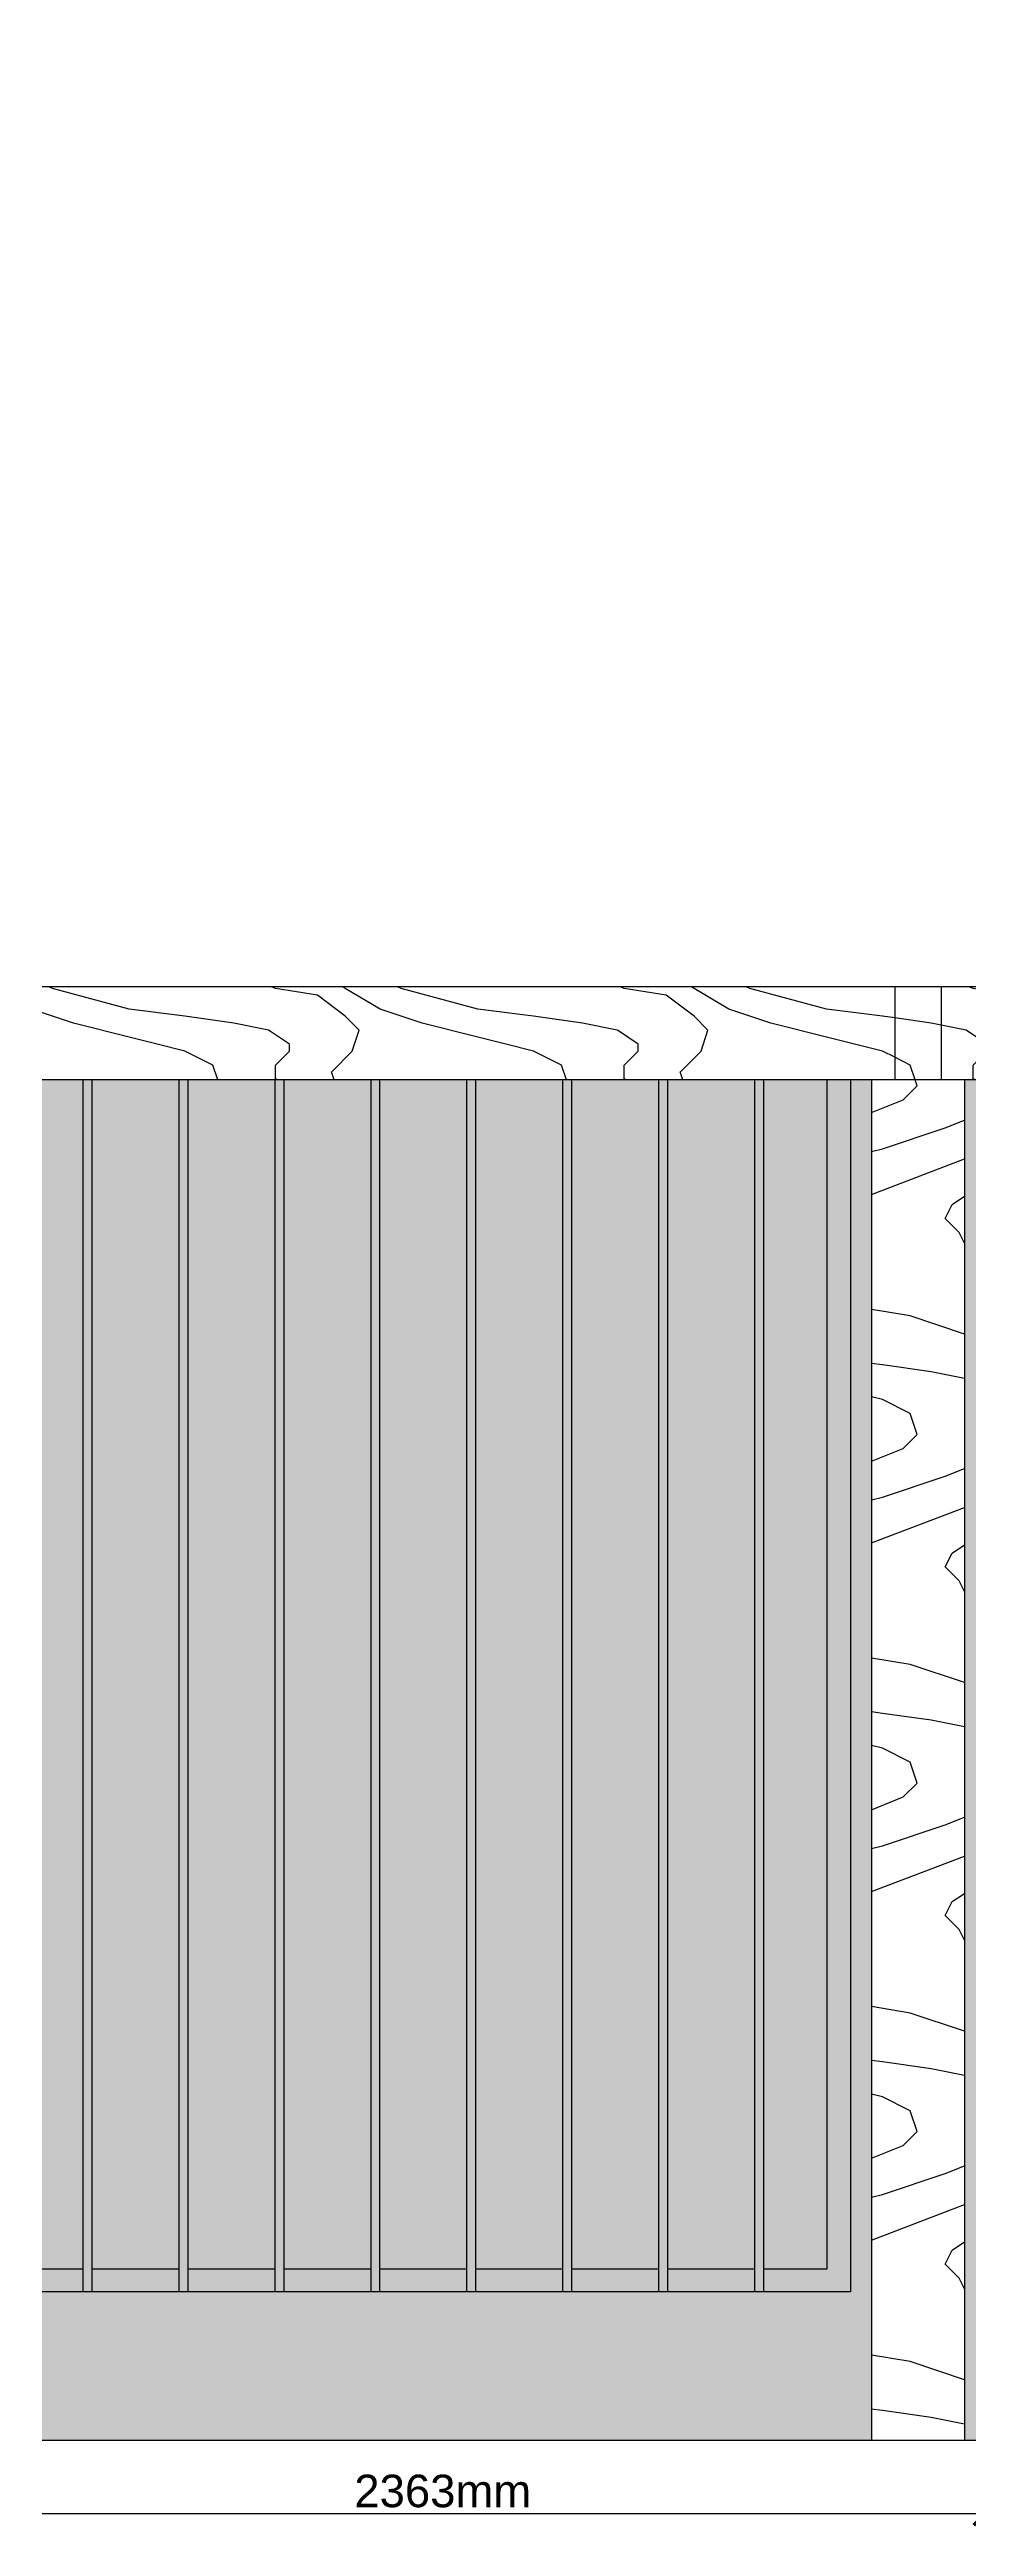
# Model space of a CAD drawing. Header units: millimetres. Extents: x -11841 to 102307, y -68819 to 40378.
# Drawn here: x 9579 to 11556, y -29941 to -24611 of the extents above; entities that cross this region are included whole.
import ezdxf

# ---------------------------------------------------------------- set-up
doc = ezdxf.new("R2010")
doc.units = ezdxf.units.MM
for name, color, linetype in [('Gazebo', 254, 'Continuous'), ('Lines', 251, 'Continuous'), ('Louvers', 254, 'Continuous')]:
    doc.layers.add(name, color=color, linetype=linetype)
doc.styles.get("Standard").update_dxf_attribs({"font": 'Arial.ttf'})
doc.dimstyles.new('JRMStyle', dxfattribs={"dimtxt": 3.5, "dimasz": 2.5, "dimexe": 1.25, "dimexo": 0.625, "dimtad": 1, "dimdec": 0, "dimdsep": 46, "dimtxsty": 'Standard', "dimblk": 'ARCHTICK', "dimblk1": 'ARCHTICK', "dimblk2": 'ARCHTICK', "dimcen": 2.5, "dimadec": 0, "dimazin": 0, "dimtfac": 1, "dimtdec": 0, "dimtmove": 0, "dimatfit": 3, "dimldrblk": 'ARCHTICK', "dimfxl": 1, "dimarcsym": 0})
pattern_1 = [(14.0362, (0, 743), (7e-07, 750), [123.693, -2968.636]), (14.0362, (750, 743), (7e-07, 750), [123.693, -2968.636]), (14.0362, (1500, 743), (7e-07, 750), [123.693, -2968.636]), (14.0362, (2250, 743), (7e-07, 750), [123.693, -2968.636]), (18.435, (120, 773), (1e-06, 750), [142.302, -2229.406]), (18.435, (870, 773), (1e-06, 750), [142.302, -2229.406]), (18.435, (1620, 773), (1e-06, 750), [142.302, -2229.406]), (21.8014, (255, 818), (-2e-05, 750), [80.78, -3958.096]), (21.8014, (1005, 818), (-2e-05, 750), [80.78, -3958.096]), (21.8014, (1755, 818), (-2e-05, 750), [80.78, -3958.096]), (21.8014, (2505, 818), (-2e-05, 750), [80.78, -3958.096]), (21.8014, (3255, 818), (-2e-05, 750), [80.78, -3958.096]), (63.435, (330, 848), (-1e-05, 750), [33.541, -1643.51]), (90, (345, 878), (-750, 5e-14), [30, -720]), (153.435, (345, 908), (4e-05, 750), [33.54, -1643.51]), (153.435, (1095, 908), (4e-05, 750), [33.54, -1643.51]), (90, (315, 923), (-750, 5e-14), [30, -720]), (45, (315, 953), (5e-14, 750), [21.213, -1039.447]), (45, (330, 968), (5e-14, 750), [21.213, -1039.447]), (90, (345, 983), (-750, 5e-14), [15, -735]), (146.31, (345, 998), (-4e-05, 750), [54.083, -2650.08]), (146.31, (1095, 998), (-4e-05, 750), [54.083, -2650.08]), (146.31, (1845, 998), (-4e-05, 750), [54.083, -2650.08]), (168.69, (300, 1028), (-8e-05, 750), [76.485, -3747.78]), (168.69, (1050, 1028), (-8e-05, 750), [76.485, -3747.78]), (168.69, (1800, 1028), (-8e-05, 750), [76.485, -3747.78]), (168.69, (2550, 1028), (-8e-05, 750), [76.485, -3747.78]), (168.69, (3300, 1028), (-8e-05, 750), [76.485, -3747.78]), (171.87, (225, 1043), (8e-05, 750), [106.07, -5197.23]), (171.87, (975, 1043), (8e-05, 750), [106.07, -5197.23]), (171.87, (1725, 1043), (8e-05, 750), [106.07, -5197.23]), (171.87, (2475, 1043), (8e-05, 750), [106.07, -5197.23]), (171.87, (3225, 1043), (8e-05, 750), [106.07, -5197.23]), (171.87, (3975, 1043), (8e-05, 750), [106.07, -5197.23]), (171.87, (4725, 1043), (8e-05, 750), [106.07, -5197.23]), (172.875, (120, 1058), (-7e-06, 750), [120.93, -5925.76]), (172.875, (870, 1058), (-7e-06, 750), [120.93, -5925.76]), (172.875, (1620, 1058), (-7e-06, 750), [120.93, -5925.76]), (172.875, (2370, 1058), (-7e-06, 750), [120.93, -5925.76]), (172.875, (3120, 1058), (-7e-06, 750), [120.93, -5925.76]), (172.875, (3870, 1058), (-7e-06, 750), [120.93, -5925.76]), (172.875, (4620, 1058), (-7e-06, 750), [120.93, -5925.76]), (172.875, (5370, 1058), (-7e-06, 750), [120.93, -5925.76]), (20.8545, (0, 638), (-4e-06, 750), [337.08, -16517.07]), (20.8545, (750, 638), (-4e-06, 750), [337.08, -16517.07]), (20.8545, (1500, 638), (-4e-06, 750), [337.08, -16517.07]), (20.8545, (2250, 638), (-4e-06, 750), [337.08, -16517.07]), (20.8545, (3000, 638), (-4e-06, 750), [337.08, -16517.07]), (20.8545, (3750, 638), (-4e-06, 750), [337.08, -16517.07]), (20.8545, (4500, 638), (-4e-06, 750), [337.08, -16517.07]), (20.8545, (5250, 638), (-4e-06, 750), [337.08, -16517.07]), (20.8545, (6000, 638), (-4e-06, 750), [337.08, -16517.07]), (20.8545, (6750, 638), (-4e-06, 750), [337.08, -16517.07]), (20.8545, (7500, 638), (-4e-06, 750), [337.08, -16517.07]), (20.8545, (8250, 638), (-4e-06, 750), [337.08, -16517.07]), (20.8545, (9000, 638), (-4e-06, 750), [337.08, -16517.07]), (20.8545, (9750, 638), (-4e-06, 750), [337.08, -16517.07]), (20.8545, (10500, 638), (-4e-06, 750), [337.08, -16517.07]), (20.8545, (11250, 638), (-4e-06, 750), [337.08, -16517.07]), (20.8545, (12000, 638), (-4e-06, 750), [337.08, -16517.07]), (20.8545, (12750, 638), (-4e-06, 750), [337.08, -16517.07]), (20.8545, (13500, 638), (-4e-06, 750), [337.08, -16517.07]), (20.8545, (14250, 638), (-4e-06, 750), [337.08, -16517.07]), (20.8545, (15000, 638), (-4e-06, 750), [337.08, -16517.07]), (23.9625, (315, 758), (-3e-05, 750), [147.73, -7238.91]), (23.9625, (1065, 758), (-3e-05, 750), [147.73, -7238.91]), (23.9625, (1815, 758), (-3e-05, 750), [147.73, -7238.91]), (23.9625, (2565, 758), (-3e-05, 750), [147.73, -7238.91]), (23.9625, (3315, 758), (-3e-05, 750), [147.73, -7238.91]), (23.9625, (4065, 758), (-3e-05, 750), [147.73, -7238.91]), (23.9625, (4815, 758), (-3e-05, 750), [147.73, -7238.91]), (23.9625, (5565, 758), (-3e-05, 750), [147.73, -7238.91]), (23.9625, (6315, 758), (-3e-05, 750), [147.73, -7238.91]), (63.435, (450, 818), (-1e-05, 750), [33.541, -1643.51]), (108.43495, (465, 848), (-3e-05, 750), [47.434, -2324.274]), (108.43495, (450, 893), (-3e-05, 750), [47.434, -2324.274]), (45, (435, 938), (5e-14, 750), [63.64, -997.02]), (71.56505, (480, 983), (2e-05, 750), [47.434, -2324.274]), (135, (495, 1028), (5e-14, 750), [42.426, -1018.234]), (143.13, (465, 1058), (-2e-06, 750), [75, -3675]), (143.13, (1215, 1058), (-2e-06, 750), [75, -3675]), (143.13, (1965, 1058), (-2e-06, 750), [75, -3675]), (143.13, (2715, 1058), (-2e-06, 750), [75, -3675]), (170.5377, (405, 1103), (8e-05, 750), [91.24, -4470.83]), (170.5377, (1155, 1103), (8e-05, 750), [91.24, -4470.83]), (170.5377, (1905, 1103), (8e-05, 750), [91.24, -4470.83]), (170.5377, (2655, 1103), (8e-05, 750), [91.24, -4470.83]), (170.5377, (3405, 1103), (8e-05, 750), [91.24, -4470.83]), (170.5377, (4155, 1103), (8e-05, 750), [91.24, -4470.83]), (161.565, (315, 1118), (5e-05, 750), [142.302, -2229.406]), (161.565, (1065, 1118), (5e-05, 750), [142.302, -2229.406]), (161.565, (1815, 1118), (5e-05, 750), [142.302, -2229.406]), (170.5377, (180, 1163), (8e-05, 750), [182.48, -4379.59]), (170.5377, (930, 1163), (8e-05, 750), [182.48, -4379.59]), (170.5377, (1680, 1163), (8e-05, 750), [182.48, -4379.59]), (170.5377, (2430, 1163), (8e-05, 750), [182.48, -4379.59]), (170.5377, (3180, 1163), (8e-05, 750), [182.48, -4379.59]), (170.5377, (3930, 1163), (8e-05, 750), [182.48, -4379.59]), (116.565, (300, 563), (-4e-05, 750), [33.541, -1643.51]), (135, (285, 593), (5e-14, 750), [42.426, -1018.234]), (63.435, (255, 623), (-1e-05, 750), [33.541, -1643.51]), (33.69, (270, 653), (3e-05, 750), [108.167, -2595.997]), (33.69, (1020, 653), (3e-05, 750), [108.167, -2595.997]), (33.69, (1770, 653), (3e-05, 750), [108.167, -2595.997]), (26.565, (360, 713), (1e-05, 750), [134.164, -1542.887]), (26.565, (1110, 713), (1e-05, 750), [134.164, -1542.887]), (15.9454, (480, 773), (-1e-06, 750), [109.2, -5350.88]), (15.9454, (1230, 773), (-1e-06, 750), [109.2, -5350.88]), (15.9454, (1980, 773), (-1e-06, 750), [109.2, -5350.88]), (15.9454, (2730, 773), (-1e-06, 750), [109.2, -5350.88]), (15.9454, (3480, 773), (-1e-06, 750), [109.2, -5350.88]), (15.9454, (4230, 773), (-1e-06, 750), [109.2, -5350.88]), (15.9454, (4980, 773), (-1e-06, 750), [109.2, -5350.88]), (8.13, (585, 803), (2e-06, 750), [106.07, -5197.23]), (8.13, (1335, 803), (2e-06, 750), [106.07, -5197.23]), (8.13, (2085, 803), (2e-06, 750), [106.07, -5197.23]), (8.13, (2835, 803), (2e-06, 750), [106.07, -5197.23]), (8.13, (3585, 803), (2e-06, 750), [106.07, -5197.23]), (8.13, (4335, 803), (2e-06, 750), [106.07, -5197.23]), (8.13, (5085, 803), (2e-06, 750), [106.07, -5197.23]), (14.0362, (690, 818), (7e-07, 750), [61.847, -3030.48]), (14.0362, (1440, 818), (7e-07, 750), [61.847, -3030.48]), (14.0362, (2190, 818), (7e-07, 750), [61.847, -3030.48]), (14.0362, (2940, 818), (7e-07, 750), [61.847, -3030.48]), (270, (300, 563), (750, 5e-14), [15, -735]), (164.745, (750, 1073), (-2e-05, 750), [171.03, -8380.29]), (164.745, (1500, 1073), (-2e-05, 750), [171.03, -8380.29]), (164.745, (2250, 1073), (-2e-05, 750), [171.03, -8380.29]), (164.745, (3000, 1073), (-2e-05, 750), [171.03, -8380.29]), (164.745, (3750, 1073), (-2e-05, 750), [171.03, -8380.29]), (164.745, (4500, 1073), (-2e-05, 750), [171.03, -8380.29]), (164.745, (5250, 1073), (-2e-05, 750), [171.03, -8380.29]), (164.745, (6000, 1073), (-2e-05, 750), [171.03, -8380.29]), (164.745, (6750, 1073), (-2e-05, 750), [171.03, -8380.29]), (164.745, (7500, 1073), (-2e-05, 750), [171.03, -8380.29]), (164.745, (8250, 1073), (-2e-05, 750), [171.03, -8380.29]), (159.444, (585, 1118), (-8e-05, 750), [128.16, -6279.84]), (159.444, (1335, 1118), (-8e-05, 750), [128.16, -6279.84]), (159.444, (2085, 1118), (-8e-05, 750), [128.16, -6279.84]), (159.444, (2835, 1118), (-8e-05, 750), [128.16, -6279.84]), (159.444, (3585, 1118), (-8e-05, 750), [128.16, -6279.84]), (159.444, (4335, 1118), (-8e-05, 750), [128.16, -6279.84]), (159.444, (5085, 1118), (-8e-05, 750), [128.16, -6279.84]), (159.444, (5835, 1118), (-8e-05, 750), [128.16, -6279.84]), (135, (465, 1163), (5e-14, 750), [42.426, -1018.234]), (90, (435, 1193), (-750, 5e-14), [30, -720]), (63.435, (435, 1223), (-1e-05, 750), [33.541, -1643.51]), (90, (450, 1253), (-750, 5e-14), [30, -720]), (90, (450, 1283), (-750, 5e-14), [15, -735]), (9.4623, (0, 833), (9e-06, 750), [91.24, -4470.83]), (9.4623, (750, 833), (9e-06, 750), [91.24, -4470.83]), (9.4623, (1500, 833), (9e-06, 750), [91.24, -4470.83]), (9.4623, (2250, 833), (9e-06, 750), [91.24, -4470.83]), (9.4623, (3000, 833), (9e-06, 750), [91.24, -4470.83]), (9.4623, (3750, 833), (9e-06, 750), [91.24, -4470.83]), (21.8014, (90, 848), (-2e-05, 750), [80.78, -3958.096]), (21.8014, (840, 848), (-2e-05, 750), [80.78, -3958.096]), (21.8014, (1590, 848), (-2e-05, 750), [80.78, -3958.096]), (21.8014, (2340, 848), (-2e-05, 750), [80.78, -3958.096]), (21.8014, (3090, 848), (-2e-05, 750), [80.78, -3958.096]), (45, (165, 878), (5e-14, 750), [42.426, -1018.234]), (108.43495, (195, 908), (-3e-05, 750), [47.434, -2324.274]), (153.435, (180, 953), (4e-05, 750), [67.082, -1609.97]), (153.435, (930, 953), (4e-05, 750), [67.082, -1609.97]), (165.9638, (120, 983), (2e-05, 750), [61.847, -3030.48]), (165.9638, (870, 983), (2e-05, 750), [61.847, -3030.48]), (165.9638, (1620, 983), (2e-05, 750), [61.847, -3030.48]), (165.9638, (2370, 983), (2e-05, 750), [61.847, -3030.48]), (165.9638, (60, 998), (2e-05, 750), [61.847, -3030.48]), (165.9638, (810, 998), (2e-05, 750), [61.847, -3030.48]), (165.9638, (1560, 998), (2e-05, 750), [61.847, -3030.48]), (165.9638, (2310, 998), (2e-05, 750), [61.847, -3030.48]), (158.1986, (750, 1193), (-8e-05, 750), [80.78, -3958.096]), (158.1986, (1500, 1193), (-8e-05, 750), [80.78, -3958.096]), (158.1986, (2250, 1193), (-8e-05, 750), [80.78, -3958.096]), (158.1986, (3000, 1193), (-8e-05, 750), [80.78, -3958.096]), (158.1986, (3750, 1193), (-8e-05, 750), [80.78, -3958.096]), (153.435, (675, 1223), (4e-05, 750), [33.54, -1643.51]), (153.435, (1425, 1223), (4e-05, 750), [33.54, -1643.51]), (135, (645, 1238), (5e-14, 750), [42.426, -1018.234]), (90, (615, 1268), (-750, 5e-14), [15, -735]), (45, (615, 1283), (5e-14, 750), [21.213, -1039.447]), (165.9638, (750, 1013), (2e-05, 750), [123.693, -2968.636]), (165.9638, (1500, 1013), (2e-05, 750), [123.693, -2968.636]), (165.9638, (2250, 1013), (2e-05, 750), [123.693, -2968.636]), (165.9638, (3000, 1013), (2e-05, 750), [123.693, -2968.636]), (161.565, (630, 1043), (5e-05, 750), [94.87, -2276.84]), (161.565, (1380, 1043), (5e-05, 750), [94.87, -2276.84]), (161.565, (2130, 1043), (5e-05, 750), [94.87, -2276.84]), (149.0362, (540, 1073), (5e-05, 750), [87.464, -4285.75]), (149.0362, (1290, 1073), (5e-05, 750), [87.464, -4285.75]), (149.0362, (2040, 1073), (5e-05, 750), [87.464, -4285.75]), (149.0362, (2790, 1073), (5e-05, 750), [87.464, -4285.75]), (149.0362, (3540, 1073), (5e-05, 750), [87.464, -4285.75]), (153.435, (465, 1118), (4e-05, 750), [100.623, -1576.428]), (153.435, (1215, 1118), (4e-05, 750), [100.623, -1576.428]), (135, (375, 1163), (5e-14, 750), [42.426, -1018.234]), (153.435, (345, 1193), (4e-05, 750), [33.54, -1643.51]), (153.435, (1095, 1193), (4e-05, 750), [33.54, -1643.51]), (108.43495, (315, 1208), (-3e-05, 750), [47.434, -2324.274]), (90, (300, 1253), (-750, 5e-14), [45, -705]), (195.9454, (750, 743), (9e-05, 750), [109.2, -5350.88]), (195.9454, (1500, 743), (9e-05, 750), [109.2, -5350.88]), (195.9454, (2250, 743), (9e-05, 750), [109.2, -5350.88]), (195.9454, (3000, 743), (9e-05, 750), [109.2, -5350.88]), (195.9454, (3750, 743), (9e-05, 750), [109.2, -5350.88]), (195.9454, (4500, 743), (9e-05, 750), [109.2, -5350.88]), (195.9454, (5250, 743), (9e-05, 750), [109.2, -5350.88]), (206.565, (645, 713), (-0.0001, 750), [33.54, -1643.51]), (206.565, (1395, 713), (-0.0001, 750), [33.54, -1643.51]), (180, (750, 638), (-9e-14, -750), [30, -720]), (90, (450, 548), (-750, 5e-14), [45, -705]), (45, (450, 593), (5e-14, 750), [21.213, -1039.447]), (45, (465, 608), (5e-14, 750), [42.426, -1018.234]), (0, (495, 638), (0, 750), [45, -705]), (18.435, (540, 638), (1e-06, 750), [47.434, -2324.274]), (18.435, (1290, 638), (1e-06, 750), [47.434, -2324.274]), (18.435, (2040, 638), (1e-06, 750), [47.434, -2324.274]), (90, (585, 653), (-750, 5e-14), [30, -720]), (26.565, (585, 683), (1e-05, 750), [33.54, -1643.51]), (26.565, (1335, 683), (1e-05, 750), [33.54, -1643.51]), (45, (630, 548), (5e-14, 750), [21.213, -1039.447]), (26.565, (645, 563), (1e-05, 750), [33.54, -1643.51]), (26.565, (1395, 563), (1e-05, 750), [33.54, -1643.51]), (26.565, (675, 578), (1e-05, 750), [33.54, -1643.51]), (26.565, (1425, 578), (1e-05, 750), [33.54, -1643.51]), (90, (705, 593), (-750, 5e-14), [15, -735]), (90, (705, 608), (-750, 5e-14), [15, -735]), (45, (705, 623), (5e-14, 750), [21.213, -1039.447])]

# ---------------------------------------------------------------- blocks, each defined once
blk = doc.blocks.new('_ArchTick')
at = {"color": 0, "linetype": 'ByBlock', "const_width": 0.15}
blk.add_lwpolyline([(-0.5, -0.5), (0.5, 0.5)], dxfattribs=at)
blk = doc.blocks.new('*D88')
at = {"color": 0, "lineweight": -2, "ltscale": 0.58, "transparency": 16777216}
for p, q in [((9258, -29449), (9258, -29938.5)), ((11592, -29449), (11592, -29938.5)), ((9258, -29913.5), (11592, -29913.5))]:
    blk.add_line(p, q, dxfattribs=at)
at = {"layer": 'Defpoints', "color": 0, "ltscale": 0.58, "transparency": 16777216}
for p in [(9258, -29436.5), (11592, -29436.5), (11592, -29913.5)]:
    blk.add_point(p, dxfattribs=at)
at = {"color": 0, "lineweight": -2, "ltscale": 0.58, "transparency": 16777216, "xscale": 50, "yscale": 50, "zscale": 50, "rotation": 180}
blk.add_blockref('_ArchTick', (9258, -29913.5), dxfattribs=at)
at = {"color": 0, "lineweight": -2, "ltscale": 0.58, "transparency": 16777216, "xscale": 50, "yscale": 50, "zscale": 50}
blk.add_blockref('_ArchTick', (11592, -29913.5), dxfattribs=at)
at = {"color": 0, "ltscale": 0.58, "transparency": 16777216, "insert": (10425, -29865.2), "char_height": 70, "attachment_point": 5}
blk.add_mtext('2363mm', dxfattribs=at)

msp = doc.modelspace()

# ---------------------------------------------------------------- hatches: boundary and pattern name
at = {"true_color": 0xc7854f}
h = msp.add_hatch(dxfattribs=at)
h.set_pattern_fill('AR-B816C', color=23, scale=0.4)
h.set_pattern_definition([(0, (0, 547.99), (81.28, 81.28), [158.75, -3.81]), (0, (-81.28, 551.8), (81.28, 81.28), [158.75, -3.81]), (90, (0, 547.99), (-81.28, 81.28), [-85.09, 77.47]), (90, (-3.81, 547.99), (-81.28, 81.28), [-85.09, 77.47])])
h.paths.add_polyline_path([(4246.3, -28876.5), (3559, -28876.5), (3559, -28956.5), (4246.3, -28956.5)])
h.paths.add_polyline_path([(4161.3, -28996.5), (4141.3, -28996.5), (4141.3, -28956.5), (3559, -28956.5), (3559, -29756.5), (4161.3, -29756.5)])
h.paths.add_polyline_path([(6958, -28876.5), (6518.6, -28876.5), (6518.6, -28956.5), (6958, -28956.5)])
h.paths.add_polyline_path([(6958, -28956.5), (6623.6, -28956.5), (6623.6, -28996.5), (6603.6, -28996.5), (6603.6, -29756.5), (6958, -29756.5)])
h.paths.add_polyline_path([(9258, -26828.5), (8928.2, -26828.5), (8928.2, -26935.9), (9038.1, -26935.9), (9038.1, -27181.3), (8928.2, -27181.3), (8928.2, -27432.5), (9038.1, -27432.5), (9038.1, -27677.9), (8928.2, -27677.9), (8928.2, -27929.1), (9038.1, -27929.1), (9038.1, -28180.3), (8928.2, -28180.3), (8928.2, -28431.5), (9038.1, -28431.5), (9038.1, -28682.8), (8928.2, -28682.8), (8928.2, -28934), (9038.1, -28934), (9038.1, -29185.2), (8928.2, -29185.2), (8928.2, -29436.5), (6958, -29436.5), (6958, -29756.5), (9258, -29756.5)])
h.paths.add_polyline_path([(9258, -24611.5), (9038.1, -24611.5), (9038.1, -24856.8), (8928.2, -24856.8), (8928.2, -25108.1), (9038.1, -25108.1), (9038.1, -25359.3), (8928.2, -25359.3), (8928.2, -25610.5), (9038.1, -25610.5), (9038.1, -25861.7), (8928.2, -25861.7), (8928.2, -26113), (9038.1, -26113), (9038.1, -26364.2), (8928.2, -26364.2), (8928.2, -26628.5), (9258, -26628.5)])
h.paths.add_polyline_path([(11347, -26828.5), (11302, -26828.5), (11302, -29436.5), (9258, -29436.5), (9258, -29756.5), (11347, -29756.5)])
h.paths.add_polyline_path([(11592, -26828.5), (11547, -26828.5), (11547, -29756.5), (11592, -29756.5)])
h.paths.add_polyline_path([(14304.5, -26828.5), (14297, -26828.5), (14297, -29756.5), (14304.5, -29756.5)])
h.paths.add_polyline_path([(14512, -26828.5), (14504.5, -26828.5), (14504.5, -29756.5), (14512, -29756.5)])
at = {"true_color": 0x20262a}
h = msp.add_hatch(color=250, dxfattribs=at)
h.dxf.hatch_style = 1
h.paths.add_polyline_path([(4626.5, -24826.5), (4246.3, -24826.5), (4246.3, -26146.5), (4626.5, -26146.5)])
h.paths.add_polyline_path([(4576.5, -24876.5), (4576.5, -26096.5), (4296.3, -26096.5), (4296.3, -24876.5)], flags=16)
h.paths.add_polyline_path([(4546.5, -24906.5), (4546.5, -26066.5), (4326.3, -26066.5), (4326.3, -24906.5)], flags=0)
h.paths.add_polyline_path([(5116.5, -24826.5), (4626.5, -24826.5), (4626.5, -26146.5), (5116.5, -26146.5)])
h.paths.add_polyline_path([(5066.5, -24876.5), (5066.5, -26096.5), (4676.5, -26096.5), (4676.5, -24876.5)], flags=16)
h.paths.add_polyline_path([(5648.5, -24826.5), (5116.5, -24826.5), (5116.5, -26146.5), (5648.5, -26146.5)])
h.paths.add_polyline_path([(5598.5, -24876.5), (5598.5, -26096.5), (5166.5, -26096.5), (5166.5, -24876.5)], flags=16)
h.paths.add_polyline_path([(6138.5, -24826.5), (5648.5, -24826.5), (5648.5, -26146.5), (6138.5, -26146.5)])
h.paths.add_polyline_path([(6088.5, -24876.5), (6088.5, -26096.5), (5698.5, -26096.5), (5698.5, -24876.5)], flags=16)
h.paths.add_polyline_path([(6518.6, -24826.5), (6138.5, -24826.5), (6138.5, -26146.5), (6518.6, -26146.5)])
h.paths.add_polyline_path([(6468.6, -24876.5), (6468.6, -26096.5), (6188.5, -26096.5), (6188.5, -24876.5)], flags=16)
h.paths.add_polyline_path([(6438.6, -24906.5), (6438.6, -26066.5), (6218.5, -26066.5), (6218.5, -24906.5)], flags=0)
h.paths.add_polyline_path([(6468.6, -24876.5), (6188.5, -24876.5), (6188.5, -26096.5), (6468.6, -26096.5)], flags=0)
h.paths.add_polyline_path([(8088, -24611.5), (7368, -24611.5), (7368, -26016.5), (8088, -26016.5)])
h.paths.add_polyline_path([(7408, -25106.5), (8048, -25106.5), (8048, -25946.5), (7408, -25946.5)], flags=16)
h.paths.add_polyline_path([(7408, -25051.5), (7408, -24651.5), (8048, -24651.5), (8048, -25051.5)], flags=16)
h.paths.add_polyline_path([(7453, -25011.5), (7453, -24701.5), (8003, -24701.5), (8003, -25011.5)], flags=0)
h.paths.add_polyline_path([(8253, -26016.5), (7203, -26016.5), (7203, -26106.5), (8253, -26106.5)])
h.paths.add_polyline_path([(7728, -27228.5), (7368, -27228.5), (7368, -28928.5), (7728, -28928.5)])
h.paths.add_polyline_path([(7438, -27298.5), (7658, -27298.5), (7658, -28858.5), (7438, -28858.5)], flags=16)
h.paths.add_polyline_path([(6518.6, -27286.5), (6468.6, -27286.5), (6468.6, -28906.5), (6188.5, -28906.5), (6188.5, -27286.5), (6138.5, -27286.5), (6138.5, -28956.5), (6518.6, -28956.5)])
h.paths.add_polyline_path([(6468.6, -27286.5), (6188.5, -27286.5), (6188.5, -28906.5), (6468.6, -28906.5)], flags=17)
h.paths.add_polyline_path([(6438.6, -28876.5), (6218.5, -28876.5), (6218.5, -27316.5), (6438.6, -27316.5)], flags=16)
h.paths.add_polyline_path([(6138.5, -27286.5), (6088.5, -27286.5), (6088.5, -28906.5), (5698.5, -28906.5), (5698.5, -27286.5), (5648.5, -27286.5), (5648.5, -28956.5), (6138.5, -28956.5)])
h.paths.add_polyline_path([(5648.5, -27286.5), (5598.5, -27286.5), (5598.5, -28906.5), (5166.5, -28906.5), (5166.5, -27286.5), (5116.5, -27286.5), (5116.5, -28956.5), (5648.5, -28956.5)])
h.paths.add_polyline_path([(5116.5, -27286.5), (5066.5, -27286.5), (5066.5, -28906.5), (4676.5, -28906.5), (4676.5, -27286.5), (4626.5, -27286.5), (4626.5, -28956.5), (5116.5, -28956.5)])
h.paths.add_polyline_path([(4626.5, -27286.5), (4576.5, -27286.5), (4576.5, -28906.5), (4296.3, -28906.5), (4296.3, -27286.5), (4246.3, -27286.5), (4246.3, -28956.5), (4626.5, -28956.5)])
h.paths.add_polyline_path([(4576.5, -27286.5), (4296.3, -27286.5), (4296.3, -28906.5), (4576.5, -28906.5)], flags=17)
h.paths.add_polyline_path([(4546.5, -28876.5), (4326.3, -28876.5), (4326.3, -27316.5), (4546.5, -27316.5)], flags=16)
h.paths.add_polyline_path([(9308, -26828.5), (9258, -26828.5), (9258, -29436.5), (9444.4, -29436.5), (9444.4, -29386.5), (9308, -29386.5)])
h.paths.add_polyline_path([(9650.8, -29386.5), (9464.4, -29386.5), (9464.4, -29436.5), (9650.8, -29436.5)])
h.paths.add_polyline_path([(9857.2, -29386.5), (9670.8, -29386.5), (9670.8, -29436.5), (9857.2, -29436.5)])
h.paths.add_polyline_path([(10063.6, -29386.5), (9877.2, -29386.5), (9877.2, -29436.5), (10063.6, -29436.5)])
h.paths.add_polyline_path([(10270, -29386.5), (10083.6, -29386.5), (10083.6, -29436.5), (10270, -29436.5)])
h.paths.add_polyline_path([(10476.4, -29386.5), (10290, -29386.5), (10290, -29436.5), (10476.4, -29436.5)])
h.paths.add_polyline_path([(10682.8, -29386.5), (10496.4, -29386.5), (10496.4, -29436.5), (10682.8, -29436.5)])
h.paths.add_polyline_path([(10889.2, -29386.5), (10702.8, -29386.5), (10702.8, -29436.5), (10889.2, -29436.5)])
h.paths.add_polyline_path([(11095.6, -29386.5), (10909.2, -29386.5), (10909.2, -29436.5), (11095.6, -29436.5)])
h.paths.add_polyline_path([(11302, -26828.5), (11252, -26828.5), (11252, -29386.5), (11115.6, -29386.5), (11115.6, -29436.5), (11302, -29436.5)])
h = msp.add_hatch()
h.set_pattern_fill('SWAMP', color=252, scale=2)
h.set_pattern_definition([(0, (0, 547.994), (25.4, 43.99409), [6.35, -44.45]), (90, (3.175, 547.994), (-25.4, 43.99409), [3.175, -84.81318]), (90, (3.97, 547.994), (-25.4, 43.99409), [2.54, -85.44818]), (90, (2.38, 547.994), (-25.4, 43.99409), [2.54, -85.44818]), (60, (4.763, 547.994), (-25.4, 43.99409), [2.032, -48.768]), (120, (1.587, 547.994), (-50.8, 2e-08), [2.032, -48.768])])
h.paths.add_polyline_path([(8048, -25106.5), (7408, -25106.5), (7408, -25946.5), (8048, -25946.5)])
h.paths.add_polyline_path([(7453, -24701.5), (7453, -25011.5), (8003, -25011.5), (8003, -24701.5)])
h.paths.add_polyline_path([(6438.6, -24906.5), (6218.5, -24906.5), (6218.5, -26066.5), (6438.6, -26066.5)])
h.paths.add_polyline_path([(6088.5, -24876.5), (5698.5, -24876.5), (5698.5, -26096.5), (6088.5, -26096.5)])
h.paths.add_polyline_path([(5598.5, -24876.5), (5166.5, -24876.5), (5166.5, -26096.5), (5598.5, -26096.5)])
h.paths.add_polyline_path([(5066.5, -24876.5), (4676.5, -24876.5), (4676.5, -26096.5), (5066.5, -26096.5)])
h.paths.add_polyline_path([(4546.5, -24906.5), (4326.3, -24906.5), (4326.3, -26066.5), (4546.5, -26066.5)])
h.paths.add_polyline_path([(4326.3, -28876.5), (4546.5, -28876.5), (4546.5, -27316.5), (4326.3, -27316.5)])
h.paths.add_polyline_path([(4676.5, -28906.5), (5066.5, -28906.5), (5066.5, -27286.5), (4676.5, -27286.5)])
h.paths.add_polyline_path([(5166.5, -28906.5), (5598.5, -28906.5), (5598.5, -27286.5), (5166.5, -27286.5)])
h.paths.add_polyline_path([(5698.5, -28906.5), (6088.5, -28906.5), (6088.5, -27286.5), (5698.5, -27286.5)])
h.paths.add_polyline_path([(6218.5, -28876.5), (6438.6, -28876.5), (6438.6, -27316.5), (6218.5, -27316.5)])
h.paths.add_polyline_path([(7658, -27298.5), (7438, -27298.5), (7438, -28858.5), (7658, -28858.5)])
h.paths.add_polyline_path([(9444.4, -26828.5), (9308, -26828.5), (9308, -29386.5), (9444.4, -29386.5)])
h.paths.add_polyline_path([(9650.8, -26828.5), (9464.4, -26828.5), (9464.4, -29386.5), (9650.8, -29386.5)])
h.paths.add_polyline_path([(9857.2, -26828.5), (9670.8, -26828.5), (9670.8, -29386.5), (9857.2, -29386.5)])
h.paths.add_polyline_path([(9877.2, -29386.5), (10063.6, -29386.5), (10063.6, -26828.5), (9877.2, -26828.5)])
h.paths.add_polyline_path([(10083.6, -29386.5), (10270, -29386.5), (10270, -26828.5), (10083.6, -26828.5)])
h.paths.add_polyline_path([(10476.4, -26828.5), (10290, -26828.5), (10290, -29386.5), (10476.4, -29386.5)])
h.paths.add_polyline_path([(10496.4, -29386.5), (10682.8, -29386.5), (10682.8, -26828.5), (10496.4, -26828.5)])
h.paths.add_polyline_path([(10702.8, -29386.5), (10889.2, -29386.5), (10889.2, -26828.5), (10702.8, -26828.5)])
h.paths.add_polyline_path([(10909.2, -29386.5), (11095.6, -29386.5), (11095.6, -26828.5), (10909.2, -26828.5)])
h.paths.add_polyline_path([(11252, -26828.5), (11115.6, -26828.5), (11115.6, -29386.5), (11252, -29386.5)])
at = {"layer": 'Gazebo', "true_color": 0x95a2ad}
h = msp.add_hatch(dxfattribs=at)
h.set_pattern_fill('HWOD20E1', color=253, scale=15, pattern_type=2)
h.set_pattern_definition(pattern_1)
h.paths.add_polyline_path([(11397, -26628.5), (6938, -26628.5), (6938, -26828.5), (11397, -26828.5)])
edge = h.paths.add_edge_path()
edge.add_line((14604.5, -26828.5), (14719.9, -26628.5))
h = msp.add_hatch(dxfattribs=at)
h.set_pattern_fill('HWOD20E1', color=253, scale=15, pattern_type=2)
h.set_pattern_definition(pattern_1)
h.paths.add_polyline_path([(11497, -26628.5), (11397, -26628.5), (11397, -26828.5), (11497, -26828.5)])
h = msp.add_hatch(dxfattribs=at)
h.set_pattern_fill('HWOD20E1', color=253, scale=15, pattern_type=2)
h.set_pattern_definition(pattern_1)
h.paths.add_polyline_path([(11497, -26628.5), (11497, -26828.5), (14369.5, -26828.5), (14369.5, -26628.5)])
h = msp.add_hatch(dxfattribs=at)
h.set_pattern_fill('HWOD20E1', color=253, scale=15, pattern_type=2)
h.set_pattern_definition(pattern_1)
h.paths.add_polyline_path([(11547, -26828.5), (11347, -26828.5), (11347, -29756.5), (11547, -29756.5)])
at = {"layer": 'Louvers'}
h = msp.add_hatch(color=256, dxfattribs=at)
h.dxf.hatch_style = 1
h.paths.add_polyline_path([(9650.8, -29436.5), (9670.8, -29436.5), (9670.8, -26828.5), (9650.8, -26828.5)])
h = msp.add_hatch(color=256, dxfattribs=at)
h.dxf.hatch_style = 1
h.paths.add_polyline_path([(9857.2, -29436.5), (9877.2, -29436.5), (9877.2, -26828.5), (9857.2, -26828.5)])
h = msp.add_hatch(color=256, dxfattribs=at)
h.dxf.hatch_style = 1
h.paths.add_polyline_path([(10083.6, -26828.5), (10063.6, -26828.5), (10063.6, -29436.5), (10083.6, -29436.5)])
h = msp.add_hatch(color=256, dxfattribs=at)
h.dxf.hatch_style = 1
h.paths.add_polyline_path([(10290, -26828.5), (10270, -26828.5), (10270, -29436.5), (10290, -29436.5)])
h = msp.add_hatch(color=256, dxfattribs=at)
h.dxf.hatch_style = 1
h.paths.add_polyline_path([(10496.4, -26828.5), (10476.4, -26828.5), (10476.4, -29436.5), (10496.4, -29436.5)])
h = msp.add_hatch(color=256, dxfattribs=at)
h.dxf.hatch_style = 1
h.paths.add_polyline_path([(10682.8, -29436.5), (10702.8, -29436.5), (10702.8, -26828.5), (10682.8, -26828.5)])
h = msp.add_hatch(color=256, dxfattribs=at)
h.dxf.hatch_style = 1
h.paths.add_polyline_path([(10889.2, -29436.5), (10909.2, -29436.5), (10909.2, -26828.5), (10889.2, -26828.5)])
h = msp.add_hatch(color=256, dxfattribs=at)
h.dxf.hatch_style = 1
h.paths.add_polyline_path([(11115.6, -26828.5), (11095.6, -26828.5), (11095.6, -29436.5), (11115.6, -29436.5)])

# ---------------------------------------------------------------- linework, layer by layer
at = {"layer": 'Lines'}
for p, q in [((14719.9, -26628.5), (6938, -26628.5)), ((11397, -26628.5), (11397, -26828.5)), ((11497, -26628.5), (11497, -26828.5)), ((14604.5, -26828.5), (6938, -26828.5)), ((11252, -29386.5), (11252, -26828.5)), ((11302, -26828.5), (11302, -29436.5)), ((11347, -26828.5), (11347, -29756.5)), ((11547, -26828.5), (11547, -29756.5)), ((9464.4, -29386.5), (9650.8, -29386.5)), ((9670.8, -29386.5), (9857.2, -29386.5)), ((9877.2, -29386.5), (10063.6, -29386.5)), ((10083.6, -29386.5), (10270, -29386.5)), ((10290, -29386.5), (10476.4, -29386.5)), ((10496.4, -29386.5), (10682.8, -29386.5)), ((10702.8, -29386.5), (10889.2, -29386.5)), ((10909.2, -29386.5), (11095.6, -29386.5)), ((11115.6, -29386.5), (11252, -29386.5)), ((11302, -29436.5), (9258, -29436.5)), ((14482, -29756.5), (3559, -29756.5))]:
    msp.add_line(p, q, dxfattribs=at)
for points in [[(9650.8, -26828.5), (9650.8, -29436.5)], [(9670.8, -29436.5), (9670.8, -26828.5)], [(9857.2, -26828.5), (9857.2, -29436.5)], [(9877.2, -29436.5), (9877.2, -26828.5)], [(10063.6, -26828.5), (10063.6, -29436.5)], [(10083.6, -29436.5), (10083.6, -26828.5)], [(10270, -26828.5), (10270, -29436.5)], [(10290, -29436.5), (10290, -26828.5)], [(10476.4, -26828.5), (10476.4, -29436.5)], [(10496.4, -29436.5), (10496.4, -26828.5)], [(10682.8, -26828.5), (10682.8, -29436.5)], [(10702.8, -29436.5), (10702.8, -26828.5)], [(10889.2, -26828.5), (10889.2, -29436.5)], [(10909.2, -29436.5), (10909.2, -26828.5)], [(11095.6, -26828.5), (11095.6, -29436.5)], [(11115.6, -29436.5), (11115.6, -26828.5)]]:
    msp.add_lwpolyline(points, dxfattribs=at)

# ---------------------------------------------------------------- dimensions: what is measured, and where the dimension line sits
at = {"ltscale": 0.58}
dim = msp.add_linear_dim(base=(11592, -29913.5), p1=(9258, -29436.5), p2=(11592, -29436.5), text='2363mm', dimstyle='JRMStyle', override={"dimpost": 'mm'}, dxfattribs=at)
dim.commit()
dim.dimension.update_dxf_attribs({"geometry": '*D88', "text_midpoint": (10425, -29865.2)})

doc.saveas('drawing.dxf')
